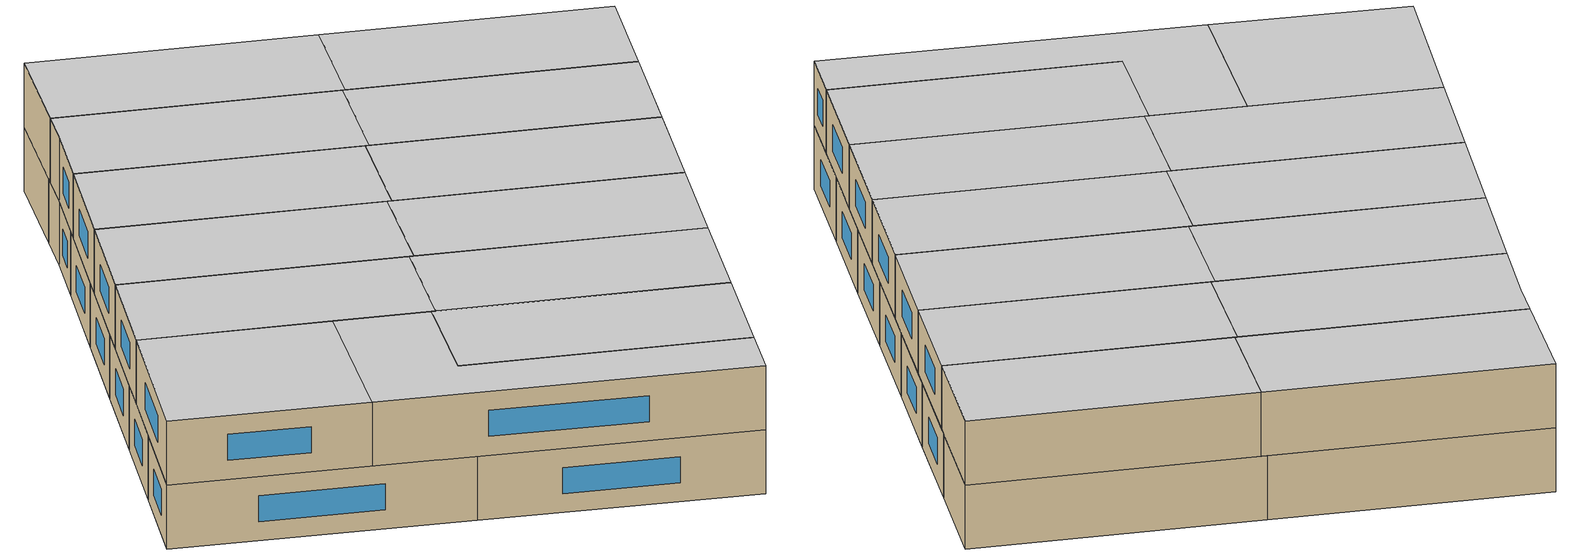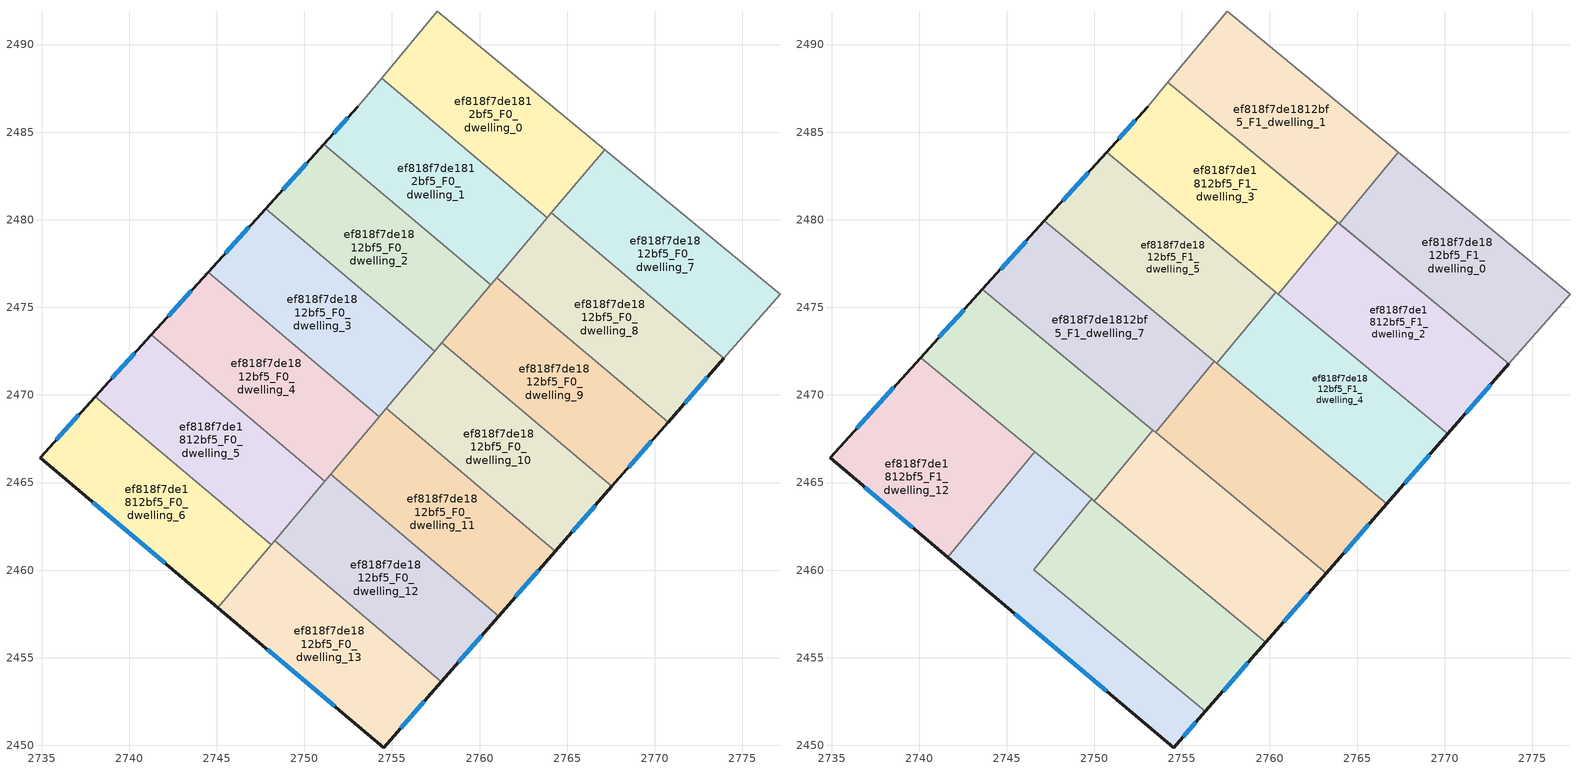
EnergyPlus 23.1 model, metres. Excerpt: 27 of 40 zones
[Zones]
ef818f7de1812bf5_F0_dwelling_0
 floor ground (EU_floor_Construction): 2767.14,2484.01 2763.86,2480.12 2754.41,2488.09 2757.58,2491.89 z0
 wall adiabatic (EU_wall_Construction): 2764.09,2480.39 2767.14,2484.01 2757.58,2491.89 2754.41,2488.09 z0:3
 wall to ef818f7de1812bf5_F0_dwelling_1 (EU_wall_Construction): 2754.41,2488.09 2763.86,2480.12 z0:3
 wall to ef818f7de1812bf5_F0_dwelling_8 (EU_wall_Construction): 2763.86,2480.12 2764.09,2480.39 z0:3
 ceiling adiabatic (EU_roof_Construction): 2763.86,2480.12 2767.14,2484.01 2757.58,2491.89 2754.41,2488.09 z3
ef818f7de1812bf5_F0_dwelling_1
 floor ground (EU_floor_Construction): 2763.86,2480.12 2760.63,2476.29 2751.11,2484.31 2753.04,2486.44 2754.41,2488.09 z0
 wall outside (EU_wall_Construction): 2753.04,2486.44 2751.11,2484.31 z0:3
 wall adiabatic (EU_wall_Construction): 2754.41,2488.09 2753.04,2486.44 z0:3
 wall to ef818f7de1812bf5_F0_dwelling_2 (EU_wall_Construction): 2751.11,2484.31 2760.63,2476.29 z0:3
 wall to ef818f7de1812bf5_F0_dwelling_8 (EU_wall_Construction): 2760.98,2476.7 2763.86,2480.12 z0:3
 wall to ef818f7de1812bf5_F0_dwelling_9 (EU_wall_Construction): 2760.63,2476.29 2760.98,2476.7 z0:3
 window (EU_Window_Construction): 2752.47,2485.81 2751.69,2484.94 z0.89:2.11
 ceiling adiabatic (EU_roof_Construction): 2763.73,2479.97 2763.86,2480.12 2754.41,2488.09 2754.21,2487.84 z3
ef818f7de1812bf5_F0_dwelling_10
 floor ground (EU_floor_Construction): 2767.56,2464.78 2764.33,2461.09 2754.68,2469.24 2757.84,2472.98 z0
 wall outside (EU_wall_Construction): 2764.33,2461.09 2767.56,2464.78 z0:3
 wall to ef818f7de1812bf5_F0_dwelling_9 (EU_wall_Construction): 2767.56,2464.78 2757.84,2472.98 z0:3
 wall to ef818f7de1812bf5_F0_dwelling_11 (EU_wall_Construction): 2754.68,2469.24 2764.33,2461.09 z0:3
 wall to ef818f7de1812bf5_F0_dwelling_3 (EU_wall_Construction): 2757.43,2472.5 2754.68,2469.24 z0:3
 wall to ef818f7de1812bf5_F0_dwelling_2 (EU_wall_Construction): 2757.84,2472.98 2757.43,2472.5 z0:3
 window (EU_Window_Construction): 2765.29,2462.18 2766.6,2463.69 z0.89:2.11
ef818f7de1812bf5_F0_dwelling_11
 floor ground (EU_floor_Construction): 2764.33,2461.09 2761.09,2457.38 2751.5,2465.47 2754.68,2469.24 z0
 wall outside (EU_wall_Construction): 2761.09,2457.38 2764.33,2461.09 z0:3
 wall to ef818f7de1812bf5_F0_dwelling_12 (EU_wall_Construction): 2751.5,2465.47 2761.09,2457.38 z0:3
 wall to ef818f7de1812bf5_F0_dwelling_4 (EU_wall_Construction): 2754.28,2468.77 2751.5,2465.47 z0:3
 wall to ef818f7de1812bf5_F0_dwelling_3 (EU_wall_Construction): 2754.68,2469.24 2754.28,2468.77 z0:3
 window (EU_Window_Construction): 2762.05,2458.48 2763.37,2459.99 z0.89:2.11
ef818f7de1812bf5_F0_dwelling_12
 floor ground (EU_floor_Construction): 2761.09,2457.38 2757.82,2453.64 2748.3,2461.67 2751.5,2465.47 z0
 wall outside (EU_wall_Construction): 2757.82,2453.64 2761.09,2457.38 z0:3
 wall to ef818f7de1812bf5_F0_dwelling_13 (EU_wall_Construction): 2748.3,2461.67 2757.82,2453.64 z0:3
 wall to ef818f7de1812bf5_F0_dwelling_5 (EU_wall_Construction): 2751.17,2465.08 2748.3,2461.67 z0:3
 wall to ef818f7de1812bf5_F0_dwelling_4 (EU_wall_Construction): 2751.5,2465.47 2751.17,2465.08 z0:3
 window (EU_Window_Construction): 2758.79,2454.75 2760.12,2456.27 z0.89:2.11
ef818f7de1812bf5_F0_dwelling_13
 floor ground (EU_floor_Construction): 2757.82,2453.64 2754.53,2449.87 2745.07,2457.85 2748.3,2461.67 z0
 wall outside (EU_wall_Construction): 2745.07,2457.85 2754.53,2449.87 2757.82,2453.64 z0:3
 wall to ef818f7de1812bf5_F0_dwelling_6 (EU_wall_Construction): 2748.1,2461.44 2745.07,2457.85 z0:3
 wall to ef818f7de1812bf5_F0_dwelling_5 (EU_wall_Construction): 2748.3,2461.67 2748.1,2461.44 z0:3
 window (EU_Window_Construction): 2755.51,2450.99 2756.85,2452.52 / 2747.87,2455.49 2751.73,2452.24 z0.89:2.11
ef818f7de1812bf5_F0_dwelling_2
 floor ground (EU_floor_Construction): 2760.63,2476.29 2757.43,2472.5 2747.79,2480.64 2751.11,2484.31 z0
 wall outside (EU_wall_Construction): 2751.11,2484.31 2747.79,2480.64 z0:3
 wall to ef818f7de1812bf5_F0_dwelling_3 (EU_wall_Construction): 2747.79,2480.64 2757.43,2472.5 z0:3
 wall to ef818f7de1812bf5_F0_dwelling_9 (EU_wall_Construction): 2757.84,2472.98 2760.63,2476.29 z0:3
 window (EU_Window_Construction): 2750.13,2483.22 2748.77,2481.73 z0.89:2.11
 ceiling adiabatic (EU_roof_Construction): 2757.43,2472.5 2760.31,2475.92 2750.7,2483.86 2747.79,2480.64 z3
ef818f7de1812bf5_F0_dwelling_3
 floor ground (EU_floor_Construction): 2757.43,2472.5 2754.28,2468.76 2744.51,2477.01 2747.79,2480.64 z0
 wall outside (EU_wall_Construction): 2747.79,2480.64 2744.51,2477.01 z0:3
 wall to ef818f7de1812bf5_F0_dwelling_4 (EU_wall_Construction): 2744.51,2477.01 2754.28,2468.76 z0:3
 window (EU_Window_Construction): 2746.82,2479.56 2745.48,2478.08 z0.89:2.11
 ceiling adiabatic (EU_roof_Construction): 2754.26,2468.79 2756.85,2471.92 2747.15,2479.93 2744.51,2477.01 z3
ef818f7de1812bf5_F0_dwelling_4
 floor ground (EU_floor_Construction): 2754.28,2468.76 2751.17,2465.08 2741.27,2473.43 2744.51,2477.01 z0
 wall outside (EU_wall_Construction): 2744.51,2477.01 2741.27,2473.43 z0:3
 wall to ef818f7de1812bf5_F0_dwelling_5 (EU_wall_Construction): 2741.27,2473.43 2751.17,2465.08 z0:3
 window (EU_Window_Construction): 2743.55,2475.95 2742.23,2474.49 z0.89:2.11
 ceiling adiabatic (EU_roof_Construction): 2751.04,2465.19 2753.35,2467.99 2743.61,2476.02 2741.27,2473.43 z3; 2753.5,2467.86 2754.26,2468.79 2744.51,2477.01 2743.61,2476.02 2753.35,2467.99 z3
ef818f7de1812bf5_F0_dwelling_5
 floor ground (EU_floor_Construction): 2751.17,2465.08 2748.1,2461.44 2738.07,2469.9 2741.27,2473.43 z0
 wall outside (EU_wall_Construction): 2741.27,2473.43 2738.07,2469.9 z0:3
 wall to ef818f7de1812bf5_F0_dwelling_6 (EU_wall_Construction): 2738.07,2469.9 2748.1,2461.44 z0:3
 window (EU_Window_Construction): 2740.32,2472.39 2739.02,2470.95 z0.89:2.11
ef818f7de1812bf5_F0_dwelling_6
 floor ground (EU_floor_Construction): 2748.1,2461.44 2745.07,2457.85 2734.91,2466.41 2738.07,2469.9 z0
 wall outside (EU_wall_Construction): 2738.07,2469.9 2734.91,2466.41 2745.07,2457.85 z0:3
 window (EU_Window_Construction): 2737.92,2463.87 2742.06,2460.38 / 2737.14,2468.87 2735.85,2467.44 z0.89:2.11
ef818f7de1812bf5_F0_dwelling_7
 floor ground (EU_floor_Construction): 2777.15,2475.76 2773.94,2472.09 2764.09,2480.39 2767.14,2484.01 z0
 wall adiabatic (EU_wall_Construction): 2773.94,2472.09 2777.15,2475.76 2767.14,2484.01 2764.09,2480.39 z0:3
 wall to ef818f7de1812bf5_F0_dwelling_8 (EU_wall_Construction): 2764.09,2480.39 2773.94,2472.09 z0:3
ef818f7de1812bf5_F0_dwelling_8
 floor ground (EU_floor_Construction): 2773.94,2472.09 2770.76,2468.45 2760.98,2476.7 2764.09,2480.39 z0
 wall outside (EU_wall_Construction): 2770.76,2468.45 2773.94,2472.09 z0:3
 wall to ef818f7de1812bf5_F0_dwelling_9 (EU_wall_Construction): 2760.98,2476.7 2770.76,2468.45 z0:3
 window (EU_Window_Construction): 2771.7,2469.52 2773,2471.01 z0.89:2.11
ef818f7de1812bf5_F0_dwelling_9
 floor ground (EU_floor_Construction): 2770.76,2468.45 2767.56,2464.78 2757.84,2472.98 2760.98,2476.7 z0
 wall outside (EU_wall_Construction): 2767.56,2464.78 2770.76,2468.45 z0:3
 window (EU_Window_Construction): 2768.51,2465.87 2769.81,2467.36 z0.89:2.11
 ceiling adiabatic (EU_roof_Construction): 2767.56,2464.78 2770.17,2467.78 2760.32,2475.92 2760.98,2476.7 2757.84,2472.98 z3
ef818f7de1812bf5_F1_dwelling_0
 floor to ef818f7de1812bf5_F0_dwelling_7 (EU_floor_Construction): 2777.15,2475.76 2773.94,2472.09 2764.33,2480.2 2767.34,2483.85 z3
 floor to ef818f7de1812bf5_F0_dwelling_8 (EU_floor_Construction): 2773.94,2472.09 2773.66,2471.77 2763.98,2479.77 2764.33,2480.2 z3
 wall adiabatic (EU_wall_Construction): 2763.98,2479.77 2773.66,2471.77 2777.15,2475.76 2767.34,2483.85 z3:6
 wall to ef818f7de1812bf5_F1_dwelling_1 (EU_wall_Construction): 2767.34,2483.85 2763.98,2479.77 z3:6
 ceiling to ef818f7de1812bf5_F2_dwelling_0 (EU_floor_Construction): 2773.66,2471.77 2777.15,2475.76 2767.34,2483.85 2763.98,2479.77 z6
ef818f7de1812bf5_F1_dwelling_1
 floor to ef818f7de1812bf5_F0_dwelling_7 (EU_floor_Construction): 2767.34,2483.85 2764.33,2480.2 2764.09,2480.39 2767.14,2484.01 z3
 floor to ef818f7de1812bf5_F0_dwelling_8 (EU_floor_Construction): 2764.33,2480.2 2763.98,2479.77 2763.73,2479.97 2764.09,2480.39 z3
 floor adiabatic (EU_floor_Construction): 2767.14,2484.01 2763.73,2479.97 2754.21,2487.84 2757.58,2491.89 2767.34,2483.85 z3
 wall adiabatic (EU_wall_Construction): 2767.34,2483.85 2757.58,2491.89 2754.21,2487.84 2763.98,2479.77 z3:6
 ceiling to ef818f7de1812bf5_F2_dwelling_1 (EU_floor_Construction): 2763.98,2479.77 2767.34,2483.85 2757.58,2491.89 2754.21,2487.84 z6
ef818f7de1812bf5_F1_dwelling_10
 floor to ef818f7de1812bf5_F0_dwelling_12 (EU_floor_Construction): 2759.77,2455.87 2757.82,2453.64 2748.3,2461.67 2750.13,2463.84 z3
 floor to ef818f7de1812bf5_F0_dwelling_13 (EU_floor_Construction): 2757.82,2453.64 2756.33,2451.93 2746.76,2459.84 2748.3,2461.67 z3
 floor to ef818f7de1812bf5_F0_dwelling_6 (EU_floor_Construction): 2748.1,2461.44 2746.76,2459.84 2746.53,2460.03 2747.86,2461.64 z3
 floor to ef818f7de1812bf5_F0_dwelling_5 (EU_floor_Construction): 2750.13,2463.84 2748.1,2461.44 2747.86,2461.64 2749.86,2464.06 z3
 wall outside (EU_wall_Construction): 2756.33,2451.93 2759.78,2455.87 z3:6
 wall to ef818f7de1812bf5_F1_dwelling_11 (EU_wall_Construction): 2749.86,2464.06 2746.53,2460.03 2756.33,2451.93 z3:6
 wall to ef818f7de1812bf5_F1_dwelling_8 (EU_wall_Construction): 2759.78,2455.87 2750.01,2463.94 z3:6
 wall to ef818f7de1812bf5_F1_dwelling_9 (EU_wall_Construction): 2750.01,2463.94 2749.86,2464.06 z3:6
 window (EU_Window_Construction): 2757.35,2453.1 2758.76,2454.71 z3.89:5.11
 ceiling to ef818f7de1812bf5_F2_dwelling_10 (EU_floor_Construction): 2756.33,2451.93 2759.78,2455.87 2749.86,2464.06 2746.53,2460.03 z6
ef818f7de1812bf5_F1_dwelling_11
 floor to ef818f7de1812bf5_F0_dwelling_13 (EU_floor_Construction): 2756.33,2451.93 2754.53,2449.87 2745.07,2457.85 2746.76,2459.84 z3
 floor to ef818f7de1812bf5_F0_dwelling_6 (EU_floor_Construction): 2747.86,2461.64 2746.53,2460.03 2746.76,2459.84 2745.07,2457.85 2741.64,2460.74 2744.64,2464.36 z3
 floor to ef818f7de1812bf5_F0_dwelling_5 (EU_floor_Construction): 2749.86,2464.06 2747.86,2461.64 2744.64,2464.36 2746.61,2466.75 z3
 wall outside (EU_wall_Construction): 2741.64,2460.74 2754.53,2449.87 2756.33,2451.93 z3:6
 wall to ef818f7de1812bf5_F1_dwelling_12 (EU_wall_Construction): 2746.61,2466.75 2741.64,2460.74 z3:6
 wall to ef818f7de1812bf5_F1_dwelling_9 (EU_wall_Construction): 2749.86,2464.06 2746.61,2466.75 z3:6
 window (EU_Window_Construction): 2755.06,2450.48 2755.8,2451.32 / 2745.46,2457.52 2750.71,2453.09 z3.89:5.11
 ceiling to ef818f7de1812bf5_F2_dwelling_11 (EU_floor_Construction): 2754.53,2449.87 2756.33,2451.93 2746.53,2460.03 2749.86,2464.06 2746.61,2466.75 2741.64,2460.74 z6
ef818f7de1812bf5_F1_dwelling_12
 floor to ef818f7de1812bf5_F0_dwelling_6 (EU_floor_Construction): 2744.64,2464.36 2741.64,2460.74 2734.91,2466.41 2738.07,2469.9 z3
 floor to ef818f7de1812bf5_F0_dwelling_5 (EU_floor_Construction): 2746.61,2466.75 2744.64,2464.36 2738.07,2469.9 2740.09,2472.13 z3
 wall outside (EU_wall_Construction): 2740.09,2472.13 2734.91,2466.41 2741.64,2460.74 z3:6
 wall to ef818f7de1812bf5_F1_dwelling_9 (EU_wall_Construction): 2746.61,2466.75 2740.09,2472.13 z3:6
 window (EU_Window_Construction): 2736.91,2464.73 2739.65,2462.42 / 2738.56,2470.43 2736.45,2468.1 z3.89:5.11
 ceiling to ef818f7de1812bf5_F2_dwelling_12 (EU_floor_Construction): 2741.64,2460.74 2746.61,2466.75 2740.09,2472.13 2734.91,2466.41 z6
ef818f7de1812bf5_F1_dwelling_2
 floor to ef818f7de1812bf5_F0_dwelling_8 (EU_floor_Construction): 2773.66,2471.77 2770.76,2468.45 2761.16,2476.55 2763.88,2479.85 z3
 floor to ef818f7de1812bf5_F0_dwelling_9 (EU_floor_Construction): 2770.76,2468.45 2770.17,2467.78 2760.51,2475.76 2761.16,2476.55 z3
 wall outside (EU_wall_Construction): 2770.17,2467.78 2773.66,2471.77 z3:6
 wall to ef818f7de1812bf5_F1_dwelling_3 (EU_wall_Construction): 2763.88,2479.85 2760.51,2475.76 z3:6
 wall adiabatic (EU_wall_Construction): 2773.66,2471.77 2763.88,2479.85 z3:6
 wall to ef818f7de1812bf5_F1_dwelling_4 (EU_wall_Construction): 2760.51,2475.76 2770.17,2467.78 z3:6
 window (EU_Window_Construction): 2771.21,2468.96 2772.63,2470.59 z3.89:5.11
 ceiling to ef818f7de1812bf5_F2_dwelling_2 (EU_floor_Construction): 2770.17,2467.78 2773.66,2471.77 2763.88,2479.85 2760.51,2475.76 z6
ef818f7de1812bf5_F1_dwelling_3
 floor to ef818f7de1812bf5_F0_dwelling_1 (EU_floor_Construction): 2763.73,2479.97 2760.63,2476.29 2751.11,2484.31 2753.04,2486.44 2754.21,2487.84 z3
 floor to ef818f7de1812bf5_F0_dwelling_2 (EU_floor_Construction): 2760.63,2476.29 2760.32,2475.92 2750.7,2483.86 2751.11,2484.31 z3
 floor to ef818f7de1812bf5_F0_dwelling_8 (EU_floor_Construction): 2763.88,2479.85 2761.16,2476.55 2760.98,2476.7 2763.73,2479.97 z3
 floor to ef818f7de1812bf5_F0_dwelling_9 (EU_floor_Construction): 2761.16,2476.55 2760.51,2475.76 2760.32,2475.92 2760.98,2476.7 z3
 wall outside (EU_wall_Construction): 2753.04,2486.44 2750.7,2483.86 z3:6
 wall adiabatic (EU_wall_Construction): 2763.88,2479.85 2754.21,2487.84 2753.04,2486.44 z3:6
 wall to ef818f7de1812bf5_F1_dwelling_5 (EU_wall_Construction): 2750.7,2483.86 2760.36,2475.88 z3:6
 wall to ef818f7de1812bf5_F1_dwelling_4 (EU_wall_Construction): 2760.36,2475.88 2760.51,2475.76 z3:6
 window (EU_Window_Construction): 2752.35,2485.68 2751.4,2484.62 z3.89:5.11
 ceiling to ef818f7de1812bf5_F2_dwelling_3 (EU_floor_Construction): 2760.51,2475.76 2763.88,2479.85 2754.21,2487.84 2753.04,2486.44 2750.7,2483.86 z6
ef818f7de1812bf5_F1_dwelling_4
 floor adiabatic (EU_floor_Construction): 2770.17,2467.78 2767.56,2464.78 2757.92,2472.91 2760.36,2475.88 z3
 floor to ef818f7de1812bf5_F0_dwelling_10 (EU_floor_Construction): 2767.56,2464.78 2766.69,2463.79 2757,2471.8 2757.92,2472.91 z3
 wall outside (EU_wall_Construction): 2766.7,2463.79 2770.17,2467.78 z3:6
 wall to ef818f7de1812bf5_F1_dwelling_5 (EU_wall_Construction): 2760.36,2475.88 2757,2471.8 z3:6
 wall to ef818f7de1812bf5_F1_dwelling_6 (EU_wall_Construction): 2757,2471.8 2766.7,2463.79 z3:6
 window (EU_Window_Construction): 2767.73,2464.97 2769.14,2466.6 z3.89:5.11
 ceiling to ef818f7de1812bf5_F2_dwelling_4 (EU_floor_Construction): 2766.7,2463.79 2770.17,2467.78 2760.36,2475.88 2757,2471.8 z6
ef818f7de1812bf5_F1_dwelling_5
 floor to ef818f7de1812bf5_F0_dwelling_3 (EU_floor_Construction): 2757.43,2472.5 2756.91,2471.88 2747.15,2479.93 2747.79,2480.64 z3
 floor to ef818f7de1812bf5_F0_dwelling_10 (EU_floor_Construction): 2757.92,2472.91 2757,2471.8 2756.91,2471.88 2757.84,2472.98 z3
 floor adiabatic (EU_floor_Construction): 2760.36,2475.88 2757.92,2472.91 2757.84,2472.98 2756.91,2471.88 2757.43,2472.5 2747.79,2480.64 2750.7,2483.86 z3
 wall outside (EU_wall_Construction): 2750.7,2483.86 2747.15,2479.93 z3:6
 wall to ef818f7de1812bf5_F1_dwelling_7 (EU_wall_Construction): 2747.15,2479.93 2756.85,2471.93 z3:6
 wall to ef818f7de1812bf5_F1_dwelling_6 (EU_wall_Construction): 2756.85,2471.92 2757,2471.8 z3:6
 window (EU_Window_Construction): 2749.65,2482.69 2748.2,2481.09 z3.89:5.11
 ceiling to ef818f7de1812bf5_F2_dwelling_5 (EU_floor_Construction): 2757,2471.8 2760.36,2475.88 2750.7,2483.86 2747.15,2479.93 z6
ef818f7de1812bf5_F1_dwelling_6
 floor to ef818f7de1812bf5_F0_dwelling_10 (EU_floor_Construction): 2766.69,2463.79 2764.33,2461.09 2754.68,2469.24 2756.91,2471.88 z3
 floor to ef818f7de1812bf5_F0_dwelling_11 (EU_floor_Construction): 2764.33,2461.09 2763.23,2459.83 2753.51,2467.85 2754.68,2469.24 z3
 floor to ef818f7de1812bf5_F0_dwelling_3 (EU_floor_Construction): 2756.91,2471.88 2754.28,2468.77 2754.26,2468.79 2756.85,2471.92 z3
 floor to ef818f7de1812bf5_F0_dwelling_4 (EU_floor_Construction): 2754.28,2468.77 2753.51,2467.85 2753.5,2467.86 2754.26,2468.79 z3
 wall outside (EU_wall_Construction): 2763.23,2459.83 2766.7,2463.79 z3:6
 wall to ef818f7de1812bf5_F1_dwelling_7 (EU_wall_Construction): 2756.85,2471.92 2753.5,2467.86 z3:6
 wall to ef818f7de1812bf5_F1_dwelling_8 (EU_wall_Construction): 2753.5,2467.86 2763.23,2459.83 z3:6
 window (EU_Window_Construction): 2764.26,2461 2765.67,2462.62 z3.89:5.11
 ceiling to ef818f7de1812bf5_F2_dwelling_6 (EU_floor_Construction): 2763.23,2459.83 2766.7,2463.79 2756.85,2471.92 2753.5,2467.86 z6
ef818f7de1812bf5_F1_dwelling_7
 floor adiabatic (EU_floor_Construction): 2756.85,2471.92 2753.5,2467.86 2743.61,2476.02 2747.15,2479.93 z3
 wall outside (EU_wall_Construction): 2747.15,2479.93 2743.61,2476.02 z3:6
 wall to ef818f7de1812bf5_F1_dwelling_9 (EU_wall_Construction): 2743.61,2476.02 2753.35,2467.99 z3:6
 wall to ef818f7de1812bf5_F1_dwelling_8 (EU_wall_Construction): 2753.35,2467.99 2753.5,2467.86 z3:6
 window (EU_Window_Construction): 2746.1,2478.78 2744.66,2477.18 z3.89:5.11
 ceiling to ef818f7de1812bf5_F2_dwelling_7 (EU_floor_Construction): 2753.5,2467.86 2756.85,2471.92 2747.15,2479.93 2743.61,2476.02 z6
ef818f7de1812bf5_F1_dwelling_8
 floor to ef818f7de1812bf5_F0_dwelling_11 (EU_floor_Construction): 2763.23,2459.83 2761.09,2457.38 2751.5,2465.47 2753.51,2467.85 z3
 floor to ef818f7de1812bf5_F0_dwelling_12 (EU_floor_Construction): 2761.09,2457.38 2759.77,2455.87 2750.13,2463.84 2751.5,2465.47 z3
 floor to ef818f7de1812bf5_F0_dwelling_4 (EU_floor_Construction): 2753.5,2467.86 2753.51,2467.85 2751.17,2465.08 2751.04,2465.19 2753.35,2467.99 z3
 floor to ef818f7de1812bf5_F0_dwelling_5 (EU_floor_Construction): 2751.17,2465.08 2750.13,2463.84 2750.01,2463.94 2751.04,2465.19 z3
 wall outside (EU_wall_Construction): 2759.78,2455.87 2763.23,2459.83 z3:6
 wall to ef818f7de1812bf5_F1_dwelling_9 (EU_wall_Construction): 2753.35,2467.99 2750.01,2463.94 z3:6
 window (EU_Window_Construction): 2760.8,2457.04 2762.21,2458.66 z3.89:5.11
 ceiling to ef818f7de1812bf5_F2_dwelling_8 (EU_floor_Construction): 2759.78,2455.87 2763.23,2459.83 2753.35,2467.99 2750.01,2463.94 z6
ef818f7de1812bf5_F1_dwelling_9
 floor to ef818f7de1812bf5_F0_dwelling_5 (EU_floor_Construction): 2751.04,2465.19 2750.01,2463.94 2740.09,2472.13 2741.27,2473.43 z3
 floor adiabatic (EU_floor_Construction): 2753.35,2467.99 2751.04,2465.19 2741.27,2473.43 2743.61,2476.02 z3
 wall outside (EU_wall_Construction): 2743.61,2476.02 2740.09,2472.13 z3:6
 window (EU_Window_Construction): 2742.57,2474.87 2741.13,2473.28 z3.89:5.11
 ceiling to ef818f7de1812bf5_F2_dwelling_9 (EU_floor_Construction): 2750.01,2463.94 2753.35,2467.99 2743.61,2476.02 2740.09,2472.13 z6
[Building]
EU S2 Campaign: North Axis=0; Terrain=City; Solar Distribution=FullExterior
[Site:Location]
Yerevan-Zvartnots.Intl.AP: Latitude=40.15; Longitude=44.383; Time Zone=4; Elevation=854
[SizingPeriod:WeatherFileDays]
AnnualSizingPeriod: Begin Month=1; Begin Day of Month=1; End Month=12; End Day of Month=31; Day of Week for Start Day=Monday; Use Weather File Daylight Saving Period=No; Use Weather File Rain and Snow Indicators=No
[MATERIAL]
EU_InternalMass_Material: Roughness=MediumRough; Thickness=0.1; Conductivity=1; Density=1800; Specific Heat=900; Thermal Absorptance=0.9; Solar Absorptance=0.7; Visible Absorptance=0.7
[MATERIAL:NOMASS] Roughness=MediumRough; Thermal Absorptance=0.9; Solar Absorptance=0.7; Visible Absorptance=0.7
Name | Thermal Resistance
EU_wall_NoMass | 1.08488
EU_roof_NoMass | 1.50123
EU_floor_NoMass | 0.493739
[WINDOWMATERIAL:SIMPLEGLAZINGSYSTEM]
EU_Window_SimpleGlazing: UFactor=2.50245; Solar Heat Gain Coefficient=0.75; Visible Transmittance=0.75
[CONSTRUCTION]
EU_wall_Construction: EU_wall_NoMass
EU_roof_Construction: EU_roof_NoMass
EU_floor_Construction: EU_floor_NoMass
EU_Window_Construction: EU_Window_SimpleGlazing
EU_InternalMass_Construction: EU_InternalMass_Material
[ZONE] Type=1; Multiplier=1; Ceiling Height=autocalculate; Floor Area=autocalculate; Part of Total Floor Area=Yes
Name | Volume
ef818f7de1812bf5_F0_dwelling_0 | 186.272
ef818f7de1812bf5_F1_dwelling_0; ef818f7de1812bf5_F1_dwelling_5; ef818f7de1812bf5_F1_dwelling_9 | 200.582
ef818f7de1812bf5_F0_dwelling_1; ef818f7de1812bf5_F0_dwelling_10 | 186.25
ef818f7de1812bf5_F1_dwelling_1 | 200.593
ef818f7de1812bf5_F1_dwelling_10 | 200.602
ef818f7de1812bf5_F0_dwelling_11; ef818f7de1812bf5_F0_dwelling_7 | 186.238
ef818f7de1812bf5_F1_dwelling_11 | 200.555
ef818f7de1812bf5_F0_dwelling_12 | 186.252
ef818f7de1812bf5_F1_dwelling_12 | 200.584
ef818f7de1812bf5_F0_dwelling_13 | 186.248
ef818f7de1812bf5_F0_dwelling_2 | 186.246
ef818f7de1812bf5_F1_dwelling_2 | 200.575
ef818f7de1812bf5_F0_dwelling_3 | 186.261
ef818f7de1812bf5_F1_dwelling_3; ef818f7de1812bf5_F1_dwelling_6 | 200.573
ef818f7de1812bf5_F0_dwelling_4 | 186.268
ef818f7de1812bf5_F1_dwelling_4; ef818f7de1812bf5_F1_dwelling_7 | 200.588
ef818f7de1812bf5_F0_dwelling_5 | 186.239
ef818f7de1812bf5_F0_dwelling_6 | 186.266
ef818f7de1812bf5_F0_dwelling_8 | 186.24
ef818f7de1812bf5_F1_dwelling_8 | 200.594
ef818f7de1812bf5_F0_dwelling_9 | 186.27
[INTERNALMASS] Construction=EU_InternalMass_Construction
Name | Zone or ZoneList | Surface Area
ef818f7de1812bf5_F0_dwelling_0_EU_InternalMass | ef818f7de1812bf5_F0_dwelling_0 | 62.0904
ef818f7de1812bf5_F0_dwelling_1_EU_InternalMass | ef818f7de1812bf5_F0_dwelling_1 | 62.0834
ef818f7de1812bf5_F0_dwelling_2_EU_InternalMass | ef818f7de1812bf5_F0_dwelling_2 | 62.0822
ef818f7de1812bf5_F0_dwelling_3_EU_InternalMass | ef818f7de1812bf5_F0_dwelling_3 | 62.087
ef818f7de1812bf5_F0_dwelling_4_EU_InternalMass | ef818f7de1812bf5_F0_dwelling_4 | 62.0893
ef818f7de1812bf5_F0_dwelling_5_EU_InternalMass | ef818f7de1812bf5_F0_dwelling_5 | 62.0798
ef818f7de1812bf5_F0_dwelling_6_EU_InternalMass | ef818f7de1812bf5_F0_dwelling_6 | 62.0885
ef818f7de1812bf5_F0_dwelling_7_EU_InternalMass | ef818f7de1812bf5_F0_dwelling_7 | 62.0795
ef818f7de1812bf5_F0_dwelling_8_EU_InternalMass | ef818f7de1812bf5_F0_dwelling_8 | 62.08
ef818f7de1812bf5_F0_dwelling_9_EU_InternalMass | ef818f7de1812bf5_F0_dwelling_9 | 62.0899
ef818f7de1812bf5_F0_dwelling_10_EU_InternalMass | ef818f7de1812bf5_F0_dwelling_10 | 62.0834
ef818f7de1812bf5_F0_dwelling_11_EU_InternalMass | ef818f7de1812bf5_F0_dwelling_11 | 62.0795
ef818f7de1812bf5_F0_dwelling_12_EU_InternalMass | ef818f7de1812bf5_F0_dwelling_12 | 62.0843
ef818f7de1812bf5_F0_dwelling_13_EU_InternalMass | ef818f7de1812bf5_F0_dwelling_13 | 62.0826
ef818f7de1812bf5_F1_dwelling_0_EU_InternalMass | ef818f7de1812bf5_F1_dwelling_0 | 66.8614
ef818f7de1812bf5_F1_dwelling_1_EU_InternalMass | ef818f7de1812bf5_F1_dwelling_1 | 66.8633
ef818f7de1812bf5_F1_dwelling_2_EU_InternalMass | ef818f7de1812bf5_F1_dwelling_2 | 66.858
ef818f7de1812bf5_F1_dwelling_3_EU_InternalMass | ef818f7de1812bf5_F1_dwelling_3 | 66.8573
ef818f7de1812bf5_F1_dwelling_4_EU_InternalMass | ef818f7de1812bf5_F1_dwelling_4 | 66.862
ef818f7de1812bf5_F1_dwelling_5_EU_InternalMass | ef818f7de1812bf5_F1_dwelling_5 | 66.8607
ef818f7de1812bf5_F1_dwelling_6_EU_InternalMass | ef818f7de1812bf5_F1_dwelling_6 | 66.8561
ef818f7de1812bf5_F1_dwelling_7_EU_InternalMass | ef818f7de1812bf5_F1_dwelling_7 | 66.8628
ef818f7de1812bf5_F1_dwelling_8_EU_InternalMass | ef818f7de1812bf5_F1_dwelling_8 | 66.8634
ef818f7de1812bf5_F1_dwelling_9_EU_InternalMass | ef818f7de1812bf5_F1_dwelling_9 | 66.8616
ef818f7de1812bf5_F1_dwelling_10_EU_InternalMass | ef818f7de1812bf5_F1_dwelling_10 | 66.8672
ef818f7de1812bf5_F1_dwelling_11_EU_InternalMass | ef818f7de1812bf5_F1_dwelling_11 | 66.8519
ef818f7de1812bf5_F1_dwelling_12_EU_InternalMass | ef818f7de1812bf5_F1_dwelling_12 | 66.8609
[OTHEREQUIPMENT] Fuel Type=Electricity; Design Level Calculation Method=Watts/Area; Power per Zone Floor Area=1; Fraction Latent=0; Fraction Radiant=0; Fraction Lost=0; Carbon Dioxide Generation Rate=0; EndUse Subcategory=EU_Step8_InternalGains
Name | Zone or ZoneList or Space or SpaceList | Schedule
EU_Step8_InternalGain_ef818f7de1812bf5_F0_dwelling_0_f000 | ef818f7de1812bf5_F0_dwelling_0 | EU_Step8_GainSchedule_ef818f7de1812bf5_F0_dwelling_0_f000
EU_Step8_InternalGain_ef818f7de1812bf5_F0_dwelling_1_f000 | ef818f7de1812bf5_F0_dwelling_1 | EU_Step8_GainSchedule_ef818f7de1812bf5_F0_dwelling_1_f000
EU_Step8_InternalGain_ef818f7de1812bf5_F0_dwelling_2_f000 | ef818f7de1812bf5_F0_dwelling_2 | EU_Step8_GainSchedule_ef818f7de1812bf5_F0_dwelling_2_f000
EU_Step8_InternalGain_ef818f7de1812bf5_F0_dwelling_3_f000 | ef818f7de1812bf5_F0_dwelling_3 | EU_Step8_GainSchedule_ef818f7de1812bf5_F0_dwelling_3_f000
EU_Step8_InternalGain_ef818f7de1812bf5_F0_dwelling_4_f000 | ef818f7de1812bf5_F0_dwelling_4 | EU_Step8_GainSchedule_ef818f7de1812bf5_F0_dwelling_4_f000
EU_Step8_InternalGain_ef818f7de1812bf5_F0_dwelling_5_f000 | ef818f7de1812bf5_F0_dwelling_5 | EU_Step8_GainSchedule_ef818f7de1812bf5_F0_dwelling_5_f000
EU_Step8_InternalGain_ef818f7de1812bf5_F0_dwelling_6_f000 | ef818f7de1812bf5_F0_dwelling_6 | EU_Step8_GainSchedule_ef818f7de1812bf5_F0_dwelling_6_f000
EU_Step8_InternalGain_ef818f7de1812bf5_F0_dwelling_7_f000 | ef818f7de1812bf5_F0_dwelling_7 | EU_Step8_GainSchedule_ef818f7de1812bf5_F0_dwelling_7_f000
EU_Step8_InternalGain_ef818f7de1812bf5_F0_dwelling_8_f000 | ef818f7de1812bf5_F0_dwelling_8 | EU_Step8_GainSchedule_ef818f7de1812bf5_F0_dwelling_8_f000
EU_Step8_InternalGain_ef818f7de1812bf5_F0_dwelling_9_f000 | ef818f7de1812bf5_F0_dwelling_9 | EU_Step8_GainSchedule_ef818f7de1812bf5_F0_dwelling_9_f000
EU_Step8_InternalGain_ef818f7de1812bf5_F0_dwelling_10_f000 | ef818f7de1812bf5_F0_dwelling_10 | EU_Step8_GainSchedule_ef818f7de1812bf5_F0_dwelling_10_f000
EU_Step8_InternalGain_ef818f7de1812bf5_F0_dwelling_11_f000 | ef818f7de1812bf5_F0_dwelling_11 | EU_Step8_GainSchedule_ef818f7de1812bf5_F0_dwelling_11_f000
EU_Step8_InternalGain_ef818f7de1812bf5_F0_dwelling_12_f000 | ef818f7de1812bf5_F0_dwelling_12 | EU_Step8_GainSchedule_ef818f7de1812bf5_F0_dwelling_12_f000
EU_Step8_InternalGain_ef818f7de1812bf5_F0_dwelling_13_f000 | ef818f7de1812bf5_F0_dwelling_13 | EU_Step8_GainSchedule_ef818f7de1812bf5_F0_dwelling_13_f000
EU_Step8_InternalGain_ef818f7de1812bf5_F1_dwelling_0_f000 | ef818f7de1812bf5_F1_dwelling_0 | EU_Step8_GainSchedule_ef818f7de1812bf5_F1_dwelling_0_f000
EU_Step8_InternalGain_ef818f7de1812bf5_F1_dwelling_1_f000 | ef818f7de1812bf5_F1_dwelling_1 | EU_Step8_GainSchedule_ef818f7de1812bf5_F1_dwelling_1_f000
EU_Step8_InternalGain_ef818f7de1812bf5_F1_dwelling_2_f000 | ef818f7de1812bf5_F1_dwelling_2 | EU_Step8_GainSchedule_ef818f7de1812bf5_F1_dwelling_2_f000
EU_Step8_InternalGain_ef818f7de1812bf5_F1_dwelling_3_f000 | ef818f7de1812bf5_F1_dwelling_3 | EU_Step8_GainSchedule_ef818f7de1812bf5_F1_dwelling_3_f000
EU_Step8_InternalGain_ef818f7de1812bf5_F1_dwelling_4_f000 | ef818f7de1812bf5_F1_dwelling_4 | EU_Step8_GainSchedule_ef818f7de1812bf5_F1_dwelling_4_f000
EU_Step8_InternalGain_ef818f7de1812bf5_F1_dwelling_5_f000 | ef818f7de1812bf5_F1_dwelling_5 | EU_Step8_GainSchedule_ef818f7de1812bf5_F1_dwelling_5_f000
EU_Step8_InternalGain_ef818f7de1812bf5_F1_dwelling_6_f000 | ef818f7de1812bf5_F1_dwelling_6 | EU_Step8_GainSchedule_ef818f7de1812bf5_F1_dwelling_6_f000
EU_Step8_InternalGain_ef818f7de1812bf5_F1_dwelling_7_f000 | ef818f7de1812bf5_F1_dwelling_7 | EU_Step8_GainSchedule_ef818f7de1812bf5_F1_dwelling_7_f000
EU_Step8_InternalGain_ef818f7de1812bf5_F1_dwelling_8_f000 | ef818f7de1812bf5_F1_dwelling_8 | EU_Step8_GainSchedule_ef818f7de1812bf5_F1_dwelling_8_f000
EU_Step8_InternalGain_ef818f7de1812bf5_F1_dwelling_9_f000 | ef818f7de1812bf5_F1_dwelling_9 | EU_Step8_GainSchedule_ef818f7de1812bf5_F1_dwelling_9_f000
EU_Step8_InternalGain_ef818f7de1812bf5_F1_dwelling_10_f000 | ef818f7de1812bf5_F1_dwelling_10 | EU_Step8_GainSchedule_ef818f7de1812bf5_F1_dwelling_10_f000
EU_Step8_InternalGain_ef818f7de1812bf5_F1_dwelling_11_f000 | ef818f7de1812bf5_F1_dwelling_11 | EU_Step8_GainSchedule_ef818f7de1812bf5_F1_dwelling_11_f000
EU_Step8_InternalGain_ef818f7de1812bf5_F1_dwelling_12_f000 | ef818f7de1812bf5_F1_dwelling_12 | EU_Step8_GainSchedule_ef818f7de1812bf5_F1_dwelling_12_f000
[ZONEVENTILATION:DESIGNFLOWRATE] Schedule=EU_AlwaysOn; Design Flow Rate Calculation Method=AirChanges/Hour; Air Changes per Hour=0.540096; Ventilation Type=Natural; Fan Pressure Rise=0; Fan Total Efficiency=1; Constant Term Coefficient=1; Temperature Term Coefficient=0; Velocity Term Coefficient=0; Velocity Squared Term Coefficient=0; Minimum Indoor Temperature=-100; Maximum Indoor Temperature=100; Delta Temperature=-100; Minimum Outdoor Temperature=-100; Maximum Outdoor Temperature=100; Maximum Wind Speed=40
Name | Zone or ZoneList or Space or SpaceList
EU_ConstantAir_ef818f7de1812bf5_F0_dwelling_0 | ef818f7de1812bf5_F0_dwelling_0
EU_ConstantAir_ef818f7de1812bf5_F0_dwelling_1 | ef818f7de1812bf5_F0_dwelling_1
EU_ConstantAir_ef818f7de1812bf5_F0_dwelling_2 | ef818f7de1812bf5_F0_dwelling_2
EU_ConstantAir_ef818f7de1812bf5_F0_dwelling_3 | ef818f7de1812bf5_F0_dwelling_3
EU_ConstantAir_ef818f7de1812bf5_F0_dwelling_4 | ef818f7de1812bf5_F0_dwelling_4
EU_ConstantAir_ef818f7de1812bf5_F0_dwelling_5 | ef818f7de1812bf5_F0_dwelling_5
EU_ConstantAir_ef818f7de1812bf5_F0_dwelling_6 | ef818f7de1812bf5_F0_dwelling_6
EU_ConstantAir_ef818f7de1812bf5_F0_dwelling_7 | ef818f7de1812bf5_F0_dwelling_7
EU_ConstantAir_ef818f7de1812bf5_F0_dwelling_8 | ef818f7de1812bf5_F0_dwelling_8
EU_ConstantAir_ef818f7de1812bf5_F0_dwelling_9 | ef818f7de1812bf5_F0_dwelling_9
EU_ConstantAir_ef818f7de1812bf5_F0_dwelling_10 | ef818f7de1812bf5_F0_dwelling_10
EU_ConstantAir_ef818f7de1812bf5_F0_dwelling_11 | ef818f7de1812bf5_F0_dwelling_11
EU_ConstantAir_ef818f7de1812bf5_F0_dwelling_12 | ef818f7de1812bf5_F0_dwelling_12
EU_ConstantAir_ef818f7de1812bf5_F0_dwelling_13 | ef818f7de1812bf5_F0_dwelling_13
EU_ConstantAir_ef818f7de1812bf5_F1_dwelling_0 | ef818f7de1812bf5_F1_dwelling_0
EU_ConstantAir_ef818f7de1812bf5_F1_dwelling_1 | ef818f7de1812bf5_F1_dwelling_1
EU_ConstantAir_ef818f7de1812bf5_F1_dwelling_2 | ef818f7de1812bf5_F1_dwelling_2
EU_ConstantAir_ef818f7de1812bf5_F1_dwelling_3 | ef818f7de1812bf5_F1_dwelling_3
EU_ConstantAir_ef818f7de1812bf5_F1_dwelling_4 | ef818f7de1812bf5_F1_dwelling_4
EU_ConstantAir_ef818f7de1812bf5_F1_dwelling_5 | ef818f7de1812bf5_F1_dwelling_5
EU_ConstantAir_ef818f7de1812bf5_F1_dwelling_6 | ef818f7de1812bf5_F1_dwelling_6
EU_ConstantAir_ef818f7de1812bf5_F1_dwelling_7 | ef818f7de1812bf5_F1_dwelling_7
EU_ConstantAir_ef818f7de1812bf5_F1_dwelling_8 | ef818f7de1812bf5_F1_dwelling_8
EU_ConstantAir_ef818f7de1812bf5_F1_dwelling_9 | ef818f7de1812bf5_F1_dwelling_9
EU_ConstantAir_ef818f7de1812bf5_F1_dwelling_10 | ef818f7de1812bf5_F1_dwelling_10
EU_ConstantAir_ef818f7de1812bf5_F1_dwelling_11 | ef818f7de1812bf5_F1_dwelling_11
EU_ConstantAir_ef818f7de1812bf5_F1_dwelling_12 | ef818f7de1812bf5_F1_dwelling_12
[HVACTEMPLATE:THERMOSTAT] Constant Heating Setpoint=20; Constant Cooling Setpoint=50
EU_HeatOnly_ef818f7de1812bf5_F0_dwelling_0; EU_HeatOnly_ef818f7de1812bf5_F0_dwelling_1; EU_HeatOnly_ef818f7de1812bf5_F0_dwelling_2; EU_HeatOnly_ef818f7de1812bf5_F0_dwelling_3; EU_HeatOnly_ef818f7de1812bf5_F0_dwelling_4; EU_HeatOnly_ef818f7de1812bf5_F0_dwelling_5; EU_HeatOnly_ef818f7de1812bf5_F0_dwelling_6; EU_HeatOnly_ef818f7de1812bf5_F0_dwelling_7; EU_HeatOnly_ef818f7de1812bf5_F0_dwelling_8; EU_HeatOnly_ef818f7de1812bf5_F0_dwelling_9; EU_HeatOnly_ef818f7de1812bf5_F0_dwelling_10; EU_HeatOnly_ef818f7de1812bf5_F0_dwelling_11; EU_HeatOnly_ef818f7de1812bf5_F0_dwelling_12; EU_HeatOnly_ef818f7de1812bf5_F0_dwelling_13; EU_HeatOnly_ef818f7de1812bf5_F1_dwelling_0; EU_HeatOnly_ef818f7de1812bf5_F1_dwelling_1; EU_HeatOnly_ef818f7de1812bf5_F1_dwelling_2; EU_HeatOnly_ef818f7de1812bf5_F1_dwelling_3; EU_HeatOnly_ef818f7de1812bf5_F1_dwelling_4; EU_HeatOnly_ef818f7de1812bf5_F1_dwelling_5; EU_HeatOnly_ef818f7de1812bf5_F1_dwelling_6; EU_HeatOnly_ef818f7de1812bf5_F1_dwelling_7; EU_HeatOnly_ef818f7de1812bf5_F1_dwelling_8; EU_HeatOnly_ef818f7de1812bf5_F1_dwelling_9; EU_HeatOnly_ef818f7de1812bf5_F1_dwelling_10; EU_HeatOnly_ef818f7de1812bf5_F1_dwelling_11; EU_HeatOnly_ef818f7de1812bf5_F1_dwelling_12; EU_HeatOnly_ef818f7de1812bf5_F2_dwelling_0; EU_HeatOnly_ef818f7de1812bf5_F2_dwelling_1; EU_HeatOnly_ef818f7de1812bf5_F2_dwelling_2; EU_HeatOnly_ef818f7de1812bf5_F2_dwelling_3; EU_HeatOnly_ef818f7de1812bf5_F2_dwelling_4; EU_HeatOnly_ef818f7de1812bf5_F2_dwelling_5; EU_HeatOnly_ef818f7de1812bf5_F2_dwelling_6; EU_HeatOnly_ef818f7de1812bf5_F2_dwelling_7; EU_HeatOnly_ef818f7de1812bf5_F2_dwelling_8; EU_HeatOnly_ef818f7de1812bf5_F2_dwelling_9; EU_HeatOnly_ef818f7de1812bf5_F2_dwelling_10; EU_HeatOnly_ef818f7de1812bf5_F2_dwelling_11; EU_HeatOnly_ef818f7de1812bf5_F2_dwelling_12
[HVACTEMPLATE:ZONE:IDEALLOADSAIRSYSTEM] System Availability Schedule=EU_AlwaysOn; Maximum Heating Supply Air Temperature=50; Minimum Cooling Supply Air Temperature=13; Maximum Heating Supply Air Humidity Ratio=0.0156; Minimum Cooling Supply Air Humidity Ratio=0.0077; Heating Limit=NoLimit; Cooling Limit=NoLimit; Heating Availability Schedule=EU_AlwaysOn; Cooling Availability Schedule=EU_CoolingOff; Dehumidification Control Type=ConstantSensibleHeatRatio; Cooling Sensible Heat Ratio=0.7; Dehumidification Setpoint=60; Humidification Control Type=None; Humidification Setpoint=30; Outdoor Air Method=None; Outdoor Air Flow Rate per Person=0.00944; Outdoor Air Flow Rate per Zone Floor Area=0; Outdoor Air Flow Rate per Zone=0; Demand Controlled Ventilation Type=None; Outdoor Air Economizer Type=NoEconomizer; Heat Recovery Type=None; Sensible Heat Recovery Effectiveness=0.7; Latent Heat Recovery Effectiveness=0.65
Name | Template Thermostat
ef818f7de1812bf5_F0_dwelling_0 | EU_HeatOnly_ef818f7de1812bf5_F0_dwelling_0
ef818f7de1812bf5_F0_dwelling_1 | EU_HeatOnly_ef818f7de1812bf5_F0_dwelling_1
ef818f7de1812bf5_F0_dwelling_2 | EU_HeatOnly_ef818f7de1812bf5_F0_dwelling_2
ef818f7de1812bf5_F0_dwelling_3 | EU_HeatOnly_ef818f7de1812bf5_F0_dwelling_3
ef818f7de1812bf5_F0_dwelling_4 | EU_HeatOnly_ef818f7de1812bf5_F0_dwelling_4
ef818f7de1812bf5_F0_dwelling_5 | EU_HeatOnly_ef818f7de1812bf5_F0_dwelling_5
ef818f7de1812bf5_F0_dwelling_6 | EU_HeatOnly_ef818f7de1812bf5_F0_dwelling_6
ef818f7de1812bf5_F0_dwelling_7 | EU_HeatOnly_ef818f7de1812bf5_F0_dwelling_7
ef818f7de1812bf5_F0_dwelling_8 | EU_HeatOnly_ef818f7de1812bf5_F0_dwelling_8
ef818f7de1812bf5_F0_dwelling_9 | EU_HeatOnly_ef818f7de1812bf5_F0_dwelling_9
ef818f7de1812bf5_F0_dwelling_10 | EU_HeatOnly_ef818f7de1812bf5_F0_dwelling_10
ef818f7de1812bf5_F0_dwelling_11 | EU_HeatOnly_ef818f7de1812bf5_F0_dwelling_11
ef818f7de1812bf5_F0_dwelling_12 | EU_HeatOnly_ef818f7de1812bf5_F0_dwelling_12
ef818f7de1812bf5_F0_dwelling_13 | EU_HeatOnly_ef818f7de1812bf5_F0_dwelling_13
ef818f7de1812bf5_F1_dwelling_0 | EU_HeatOnly_ef818f7de1812bf5_F1_dwelling_0
ef818f7de1812bf5_F1_dwelling_1 | EU_HeatOnly_ef818f7de1812bf5_F1_dwelling_1
ef818f7de1812bf5_F1_dwelling_2 | EU_HeatOnly_ef818f7de1812bf5_F1_dwelling_2
ef818f7de1812bf5_F1_dwelling_3 | EU_HeatOnly_ef818f7de1812bf5_F1_dwelling_3
ef818f7de1812bf5_F1_dwelling_4 | EU_HeatOnly_ef818f7de1812bf5_F1_dwelling_4
ef818f7de1812bf5_F1_dwelling_5 | EU_HeatOnly_ef818f7de1812bf5_F1_dwelling_5
ef818f7de1812bf5_F1_dwelling_6 | EU_HeatOnly_ef818f7de1812bf5_F1_dwelling_6
ef818f7de1812bf5_F1_dwelling_7 | EU_HeatOnly_ef818f7de1812bf5_F1_dwelling_7
ef818f7de1812bf5_F1_dwelling_8 | EU_HeatOnly_ef818f7de1812bf5_F1_dwelling_8
ef818f7de1812bf5_F1_dwelling_9 | EU_HeatOnly_ef818f7de1812bf5_F1_dwelling_9
ef818f7de1812bf5_F1_dwelling_10 | EU_HeatOnly_ef818f7de1812bf5_F1_dwelling_10
ef818f7de1812bf5_F1_dwelling_11 | EU_HeatOnly_ef818f7de1812bf5_F1_dwelling_11
ef818f7de1812bf5_F1_dwelling_12 | EU_HeatOnly_ef818f7de1812bf5_F1_dwelling_12
[SIZING:ZONE] Zone Cooling Design Supply Air Temperature Input Method=SupplyAirTemperature; Zone Cooling Design Supply Air Temperature=13; Zone Heating Design Supply Air Temperature Input Method=SupplyAirTemperature; Zone Heating Design Supply Air Temperature=50; Zone Cooling Design Supply Air Humidity Ratio=0.008; Zone Heating Design Supply Air Humidity Ratio=0.008; Cooling Design Air Flow Method=DesignDay; Cooling Design Air Flow Rate=0; Cooling Minimum Air Flow per Zone Floor Area=0.000762; Cooling Minimum Air Flow=0; Cooling Minimum Air Flow Fraction=0.2; Heating Design Air Flow Method=DesignDay; Heating Design Air Flow Rate=0; Heating Maximum Air Flow per Zone Floor Area=0.002032; Heating Maximum Air Flow=0.141576; Heating Maximum Air Flow Fraction=0.3; Account for Dedicated Outdoor Air System=No; Dedicated Outdoor Air System Control Strategy=NeutralSupplyAir; Dedicated Outdoor Air Low Setpoint Temperature for Design=autosize; Dedicated Outdoor Air High Setpoint Temperature for Design=autosize; Zone Load Sizing Method=Sensible Load Only No Latent Load; Zone Latent Cooling Design Supply Air Humidity Ratio Input Method=HumidityRatioDifference; Zone Cooling Design Supply Air Humidity Ratio Difference=0.005; Zone Latent Heating Design Supply Air Humidity Ratio Input Method=HumidityRatioDifference; Zone Humidification Design Supply Air Humidity Ratio Difference=0.005
ef818f7de1812bf5_F0_dwelling_0; ef818f7de1812bf5_F0_dwelling_1; ef818f7de1812bf5_F0_dwelling_2; ef818f7de1812bf5_F0_dwelling_3; ef818f7de1812bf5_F0_dwelling_4; ef818f7de1812bf5_F0_dwelling_5; ef818f7de1812bf5_F0_dwelling_6; ef818f7de1812bf5_F0_dwelling_7; ef818f7de1812bf5_F0_dwelling_8; ef818f7de1812bf5_F0_dwelling_9; ef818f7de1812bf5_F0_dwelling_10; ef818f7de1812bf5_F0_dwelling_11; ef818f7de1812bf5_F0_dwelling_12; ef818f7de1812bf5_F0_dwelling_13; ef818f7de1812bf5_F1_dwelling_0; ef818f7de1812bf5_F1_dwelling_1; ef818f7de1812bf5_F1_dwelling_2; ef818f7de1812bf5_F1_dwelling_3; ef818f7de1812bf5_F1_dwelling_4; ef818f7de1812bf5_F1_dwelling_5; ef818f7de1812bf5_F1_dwelling_6; ef818f7de1812bf5_F1_dwelling_7; ef818f7de1812bf5_F1_dwelling_8; ef818f7de1812bf5_F1_dwelling_9; ef818f7de1812bf5_F1_dwelling_10; ef818f7de1812bf5_F1_dwelling_11; ef818f7de1812bf5_F1_dwelling_12
[SCHEDULE:CONSTANT]
Name | Hourly Value
EU_AlwaysOn | 1
EU_CoolingOff | 0
[SCHEDULE:FILE] Column Number=1; Rows to Skip at Top=0; Number of Hours of Data=8760; Column Separator=Comma; Interpolate to Timestep=No; Minutes per Item=60; Adjust Schedule for Daylight Savings=Yes
Name | File
EU_Step8_GainSchedule_ef818f7de1812bf5_F0_dwelling_0_f000 | ../../schedules/ef818f7de1812bf5/ef818f7de1812bf5_F0_dwelling_0_f000_gain.csv
EU_Step8_GainSchedule_ef818f7de1812bf5_F0_dwelling_1_f000 | ../../schedules/ef818f7de1812bf5/ef818f7de1812bf5_F0_dwelling_1_f000_gain.csv
EU_Step8_GainSchedule_ef818f7de1812bf5_F0_dwelling_2_f000 | ../../schedules/ef818f7de1812bf5/ef818f7de1812bf5_F0_dwelling_2_f000_gain.csv
EU_Step8_GainSchedule_ef818f7de1812bf5_F0_dwelling_3_f000 | ../../schedules/ef818f7de1812bf5/ef818f7de1812bf5_F0_dwelling_3_f000_gain.csv
EU_Step8_GainSchedule_ef818f7de1812bf5_F0_dwelling_4_f000 | ../../schedules/ef818f7de1812bf5/ef818f7de1812bf5_F0_dwelling_4_f000_gain.csv
EU_Step8_GainSchedule_ef818f7de1812bf5_F0_dwelling_5_f000 | ../../schedules/ef818f7de1812bf5/ef818f7de1812bf5_F0_dwelling_5_f000_gain.csv
EU_Step8_GainSchedule_ef818f7de1812bf5_F0_dwelling_6_f000 | ../../schedules/ef818f7de1812bf5/ef818f7de1812bf5_F0_dwelling_6_f000_gain.csv
EU_Step8_GainSchedule_ef818f7de1812bf5_F0_dwelling_7_f000 | ../../schedules/ef818f7de1812bf5/ef818f7de1812bf5_F0_dwelling_7_f000_gain.csv
EU_Step8_GainSchedule_ef818f7de1812bf5_F0_dwelling_8_f000 | ../../schedules/ef818f7de1812bf5/ef818f7de1812bf5_F0_dwelling_8_f000_gain.csv
EU_Step8_GainSchedule_ef818f7de1812bf5_F0_dwelling_9_f000 | ../../schedules/ef818f7de1812bf5/ef818f7de1812bf5_F0_dwelling_9_f000_gain.csv
EU_Step8_GainSchedule_ef818f7de1812bf5_F0_dwelling_10_f000 | ../../schedules/ef818f7de1812bf5/ef818f7de1812bf5_F0_dwelling_10_f000_gain.csv
EU_Step8_GainSchedule_ef818f7de1812bf5_F0_dwelling_11_f000 | ../../schedules/ef818f7de1812bf5/ef818f7de1812bf5_F0_dwelling_11_f000_gain.csv
EU_Step8_GainSchedule_ef818f7de1812bf5_F0_dwelling_12_f000 | ../../schedules/ef818f7de1812bf5/ef818f7de1812bf5_F0_dwelling_12_f000_gain.csv
EU_Step8_GainSchedule_ef818f7de1812bf5_F0_dwelling_13_f000 | ../../schedules/ef818f7de1812bf5/ef818f7de1812bf5_F0_dwelling_13_f000_gain.csv
EU_Step8_GainSchedule_ef818f7de1812bf5_F1_dwelling_0_f000 | ../../schedules/ef818f7de1812bf5/ef818f7de1812bf5_F1_dwelling_0_f000_gain.csv
EU_Step8_GainSchedule_ef818f7de1812bf5_F1_dwelling_1_f000 | ../../schedules/ef818f7de1812bf5/ef818f7de1812bf5_F1_dwelling_1_f000_gain.csv
EU_Step8_GainSchedule_ef818f7de1812bf5_F1_dwelling_2_f000 | ../../schedules/ef818f7de1812bf5/ef818f7de1812bf5_F1_dwelling_2_f000_gain.csv
EU_Step8_GainSchedule_ef818f7de1812bf5_F1_dwelling_3_f000 | ../../schedules/ef818f7de1812bf5/ef818f7de1812bf5_F1_dwelling_3_f000_gain.csv
EU_Step8_GainSchedule_ef818f7de1812bf5_F1_dwelling_4_f000 | ../../schedules/ef818f7de1812bf5/ef818f7de1812bf5_F1_dwelling_4_f000_gain.csv
EU_Step8_GainSchedule_ef818f7de1812bf5_F1_dwelling_5_f000 | ../../schedules/ef818f7de1812bf5/ef818f7de1812bf5_F1_dwelling_5_f000_gain.csv
EU_Step8_GainSchedule_ef818f7de1812bf5_F1_dwelling_6_f000 | ../../schedules/ef818f7de1812bf5/ef818f7de1812bf5_F1_dwelling_6_f000_gain.csv
EU_Step8_GainSchedule_ef818f7de1812bf5_F1_dwelling_7_f000 | ../../schedules/ef818f7de1812bf5/ef818f7de1812bf5_F1_dwelling_7_f000_gain.csv
EU_Step8_GainSchedule_ef818f7de1812bf5_F1_dwelling_8_f000 | ../../schedules/ef818f7de1812bf5/ef818f7de1812bf5_F1_dwelling_8_f000_gain.csv
EU_Step8_GainSchedule_ef818f7de1812bf5_F1_dwelling_9_f000 | ../../schedules/ef818f7de1812bf5/ef818f7de1812bf5_F1_dwelling_9_f000_gain.csv
EU_Step8_GainSchedule_ef818f7de1812bf5_F1_dwelling_10_f000 | ../../schedules/ef818f7de1812bf5/ef818f7de1812bf5_F1_dwelling_10_f000_gain.csv
EU_Step8_GainSchedule_ef818f7de1812bf5_F1_dwelling_11_f000 | ../../schedules/ef818f7de1812bf5/ef818f7de1812bf5_F1_dwelling_11_f000_gain.csv
EU_Step8_GainSchedule_ef818f7de1812bf5_F1_dwelling_12_f000 | ../../schedules/ef818f7de1812bf5/ef818f7de1812bf5_F1_dwelling_12_f000_gain.csv
